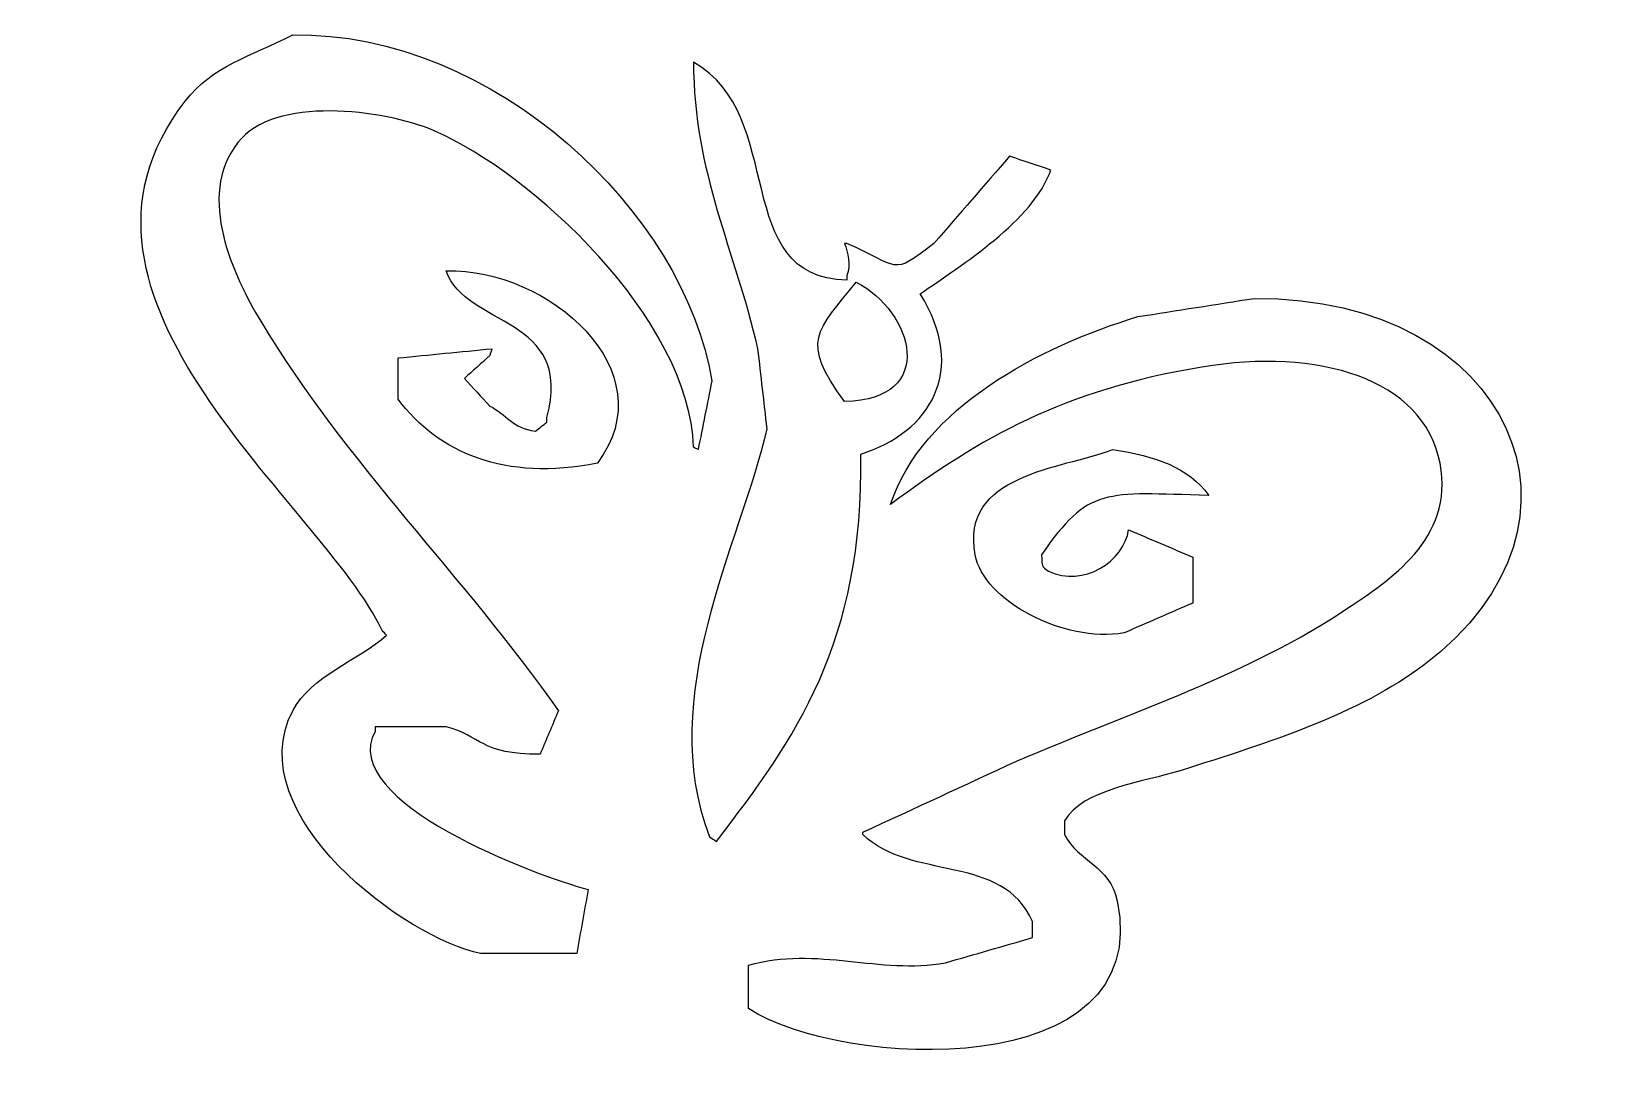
# Model space of a CAD drawing. Header units: centimetres. Extents: x -11.7 to 11.9, y -8.2 to 7.5.
import ezdxf

# ---------------------------------------------------------------- set-up
doc = ezdxf.new("R2010")
doc.units = ezdxf.units.CM
doc.header["$MEASUREMENT"] = 0
doc.layers.add('Camada 1', color=7, linetype='Continuous')

msp = doc.modelspace()

# ---------------------------------------------------------------- linework, layer by layer
at = {"layer": 'Camada 1'}
for points, knots in [([(-1.5702, 2.30637), (-1.98144, 4.82568), (-4.82785, 7.52533), (-7.83722, 7.47752), (-7.83722, 7.47752), (-8.48847, 7.14163), (-9.02517, 7.02781), (-9.44679, 6.48438), (-9.44679, 6.48438), (-11.74242, 3.52539), (-7.37844, 0.4563), (-6.50163, -1.42645), (-6.50163, -1.42645), (-6.4788, -1.44928), (-6.45596, -1.47212), (-6.43313, -1.49492), (-6.43313, -1.49492), (-6.85554, -1.87047), (-7.56814, -2.10738), (-7.83722, -2.62503), (-7.83722, -2.62503), (-8.65034, -4.18938), (-6.13291, -6.0294), (-5.02906, -6.25511), (-5.02906, -6.25511), (-4.54966, -6.25511), (-4.07013, -6.25511), (-3.59073, -6.25511), (-3.59073, -6.25511), (-3.53366, -5.93549), (-3.47659, -5.61582), (-3.41949, -5.29621), (-3.41949, -5.29621), (-4.17083, -5.1014), (-7.18483, -3.98398), (-6.60439, -2.93324), (-6.60439, -2.93324), (-6.60439, -2.91041), (-6.60439, -2.88757), (-6.60439, -2.86474), (-6.60439, -2.86474), (-6.25054, -2.86474), (-5.8966, -2.86474), (-5.54275, -2.86474), (-5.54275, -2.86474), (-5.02351, -2.9942), (-5.0324, -3.28122), (-4.13866, -3.27569), (-4.13866, -3.27569), (-4.04735, -3.05881), (-3.95602, -2.84188), (-3.86471, -2.62503), (-3.86471, -2.62503), (-5.26372, -0.63036), (-7.04662, 1.07937), (-8.3167, 3.19681), (-8.3167, 3.19681), (-8.71664, 3.86359), (-9.29243, 5.0549), (-8.65915, 5.86799), (-8.65915, 5.86799), (-8.11839, 6.56226), (-6.49359, 6.37456), (-5.71399, 6.0392), (-5.71399, 6.0392), (-4.27521, 5.42031), (-1.90256, 3.23742), (-1.84419, 1.31327), (-1.84419, 1.31327), (-1.82136, 1.30184), (-1.79852, 1.29044), (-1.77572, 1.27903), (-1.77572, 1.27903), (-1.7072, 1.62142), (-1.6387, 1.96395), (-1.5702, 2.30637)], [0, 0, 0, 0, 0.05, 0.05, 0.05, 0.05, 0.1, 0.1, 0.1, 0.1, 0.15, 0.15, 0.15, 0.15, 0.2, 0.2, 0.2, 0.2, 0.25, 0.25, 0.25, 0.25, 0.3, 0.3, 0.3, 0.3, 0.35, 0.35, 0.35, 0.35, 0.4, 0.4, 0.4, 0.4, 0.45, 0.45, 0.45, 0.45, 0.5, 0.5, 0.5, 0.5, 0.55, 0.55, 0.55, 0.55, 0.6, 0.6, 0.6, 0.6, 0.65, 0.65, 0.65, 0.65, 0.7, 0.7, 0.7, 0.7, 0.75, 0.75, 0.75, 0.75, 0.8, 0.8, 0.8, 0.8, 0.85, 0.85, 0.85, 0.85, 0.9, 0.9, 0.9, 0.9, 1, 1, 1, 1]), ([(0.6558, 1.2105), (0.70623, -1.60808), (-0.32181, -3.0454), (-1.50169, -4.57708), (-1.50169, -4.57708), (-1.53593, -4.55425), (-1.57019, -4.53141), (-1.60443, -4.50861), (-1.60443, -4.50861), (-2.41556, -2.3998), (-1.15247, -0.15415), (-0.74829, 1.58718), (-0.74829, 1.58718), (-0.79396, 1.98667), (-0.83962, 2.3863), (-0.88526, 2.7858), (-0.88526, 2.7858), (-1.2166, 4.24315), (-1.8421, 5.41094), (-1.84414, 7.06655), (-1.84414, 7.06655), (-0.43084, 6.27965), (-1.30413, 3.8426), (0.45033, 3.81318), (0.45033, 3.81318), (0.45033, 3.83601), (0.45033, 3.85885), (0.45033, 3.88168), (0.45033, 3.88168), (0.51981, 4.03948), (0.45681, 4.22), (0.41609, 4.36113), (0.41609, 4.36113), (0.42749, 4.36113), (0.43892, 4.36113), (0.45033, 4.36113), (0.45033, 4.36113), (1.24225, 4.01035), (1.10671, 3.85699), (1.75168, 4.36113), (1.75168, 4.36113), (2.12834, 4.79489), (2.50513, 5.22875), (2.88179, 5.66248), (2.88179, 5.66248), (3.08724, 5.59401), (3.29277, 5.52551), (3.49822, 5.457), (3.49822, 5.457), (3.24792, 4.71479), (2.15334, 4.02563), (1.5462, 3.60769), (1.5462, 3.60769), (2.26266, 2.45592), (1.69717, 1.54099), (0.6558, 1.2105)], [0, 0, 0, 0, 0.06666667, 0.06666667, 0.06666667, 0.06666667, 0.13333333, 0.13333333, 0.13333333, 0.13333333, 0.2, 0.2, 0.2, 0.2, 0.26666667, 0.26666667, 0.26666667, 0.26666667, 0.33333333, 0.33333333, 0.33333333, 0.33333333, 0.4, 0.4, 0.4, 0.4, 0.46666667, 0.46666667, 0.46666667, 0.46666667, 0.53333333, 0.53333333, 0.53333333, 0.53333333, 0.6, 0.6, 0.6, 0.6, 0.66666667, 0.66666667, 0.66666667, 0.66666667, 0.73333333, 0.73333333, 0.73333333, 0.73333333, 0.8, 0.8, 0.8, 0.8, 0.86666667, 0.86666667, 0.86666667, 0.86666667, 1, 1, 1, 1]), ([(-3.2825, 1.07352), (-2.23967, 2.45573), (-4.01886, 3.99365), (-5.54273, 3.95018), (-5.54273, 3.95018), (-5.25089, 3.09851), (-3.62733, 3.28137), (-4.0359, 1.75845), (-4.0359, 1.75845), (-4.0359, 1.73562), (-4.0359, 1.71278), (-4.0359, 1.68995), (-4.0359, 1.68995), (-4.09297, 1.64428), (-4.15007, 1.59862), (-4.20714, 1.55298), (-4.20714, 1.55298), (-4.55671, 1.59896), (-4.63584, 1.80566), (-4.89207, 1.92969), (-4.89207, 1.92969), (-5.01761, 2.06666), (-5.14321, 2.20367), (-5.26876, 2.34064), (-5.26876, 2.34064), (-5.14322, 2.45478), (-5.01762, 2.56895), (-4.89207, 2.68309), (-4.89207, 2.68309), (-4.88064, 2.71733), (-4.86924, 2.75159), (-4.85783, 2.78583), (-4.85783, 2.78583), (-5.32583, 2.74016), (-5.79393, 2.6945), (-6.26192, 2.64886), (-6.26192, 2.64886), (-6.26192, 2.44341), (-6.26192, 2.23788), (-6.26192, 2.03243), (-6.26192, 2.03243), (-5.66052, 1.22999), (-4.66945, 0.80071), (-3.2825, 1.07352)], [0, 0, 0, 0, 0.08333333, 0.08333333, 0.08333333, 0.08333333, 0.16666667, 0.16666667, 0.16666667, 0.16666667, 0.25, 0.25, 0.25, 0.25, 0.33333333, 0.33333333, 0.33333333, 0.33333333, 0.41666667, 0.41666667, 0.41666667, 0.41666667, 0.5, 0.5, 0.5, 0.5, 0.58333333, 0.58333333, 0.58333333, 0.58333333, 0.66666667, 0.66666667, 0.66666667, 0.66666667, 0.75, 0.75, 0.75, 0.75, 0.83333333, 0.83333333, 0.83333333, 0.83333333, 1, 1, 1, 1]), ([(6.54611, 3.53923), (5.96397, 3.44792), (5.38168, 3.35656), (4.79954, 3.26525), (4.79954, 3.26525), (3.32031, 2.81498), (1.57546, 1.89857), (1.10098, 0.45707), (1.10098, 0.45707), (2.45948, 1.46114), (3.66172, 2.15919), (5.75844, 2.51185), (5.75844, 2.51185), (7.48471, 2.8022), (9.07121, 2.35048), (9.32002, 1.07352), (9.32002, 1.07352), (9.54132, -0.0622), (8.53, -0.69416), (7.95019, -1.08397), (7.95019, -1.08397), (6.48353, -2.06999), (4.72918, -2.63871), (2.98452, -3.37844), (2.98452, -3.37844), (2.21977, -3.73229), (1.45478, -4.08623), (0.69003, -4.44008), (0.69003, -4.44008), (0.69003, -4.45151), (0.69003, -4.46291), (0.69003, -4.47432), (0.69003, -4.47432), (1.40552, -5.17306), (2.78572, -4.75814), (3.22424, -5.77567), (3.22424, -5.77567), (3.22424, -5.85557), (3.22424, -5.93548), (3.22424, -6.01538), (3.22424, -6.01538), (2.79048, -6.14095), (2.35662, -6.26652), (1.92289, -6.39209), (1.92289, -6.39209), (0.94316, -6.56867), (0.00686, -6.13798), (-1.02227, -6.42633), (-1.02227, -6.42633), (-1.02227, -6.64321), (-1.02227, -6.86014), (-1.02227, -7.07699), (-1.02227, -7.07699), (0.36912, -7.97874), (5.05563, -8.2088), (4.49133, -5.46742), (4.49133, -5.46742), (4.3824, -4.9382), (3.91179, -4.8801), (3.70367, -4.47428), (3.70367, -4.47428), (3.70367, -4.40581), (3.70367, -4.33728), (3.70367, -4.2688), (3.70367, -4.2688), (3.97, -3.79879), (4.88697, -3.69336), (5.45021, -3.5154), (5.45021, -3.5154), (6.73738, -3.10871), (8.10446, -2.67545), (9.08029, -1.94007), (9.08029, -1.94007), (11.89683, 0.18243), (10.37373, 3.55693), (6.54611, 3.53923)], [0, 0, 0, 0, 0.05, 0.05, 0.05, 0.05, 0.1, 0.1, 0.1, 0.1, 0.15, 0.15, 0.15, 0.15, 0.2, 0.2, 0.2, 0.2, 0.25, 0.25, 0.25, 0.25, 0.3, 0.3, 0.3, 0.3, 0.35, 0.35, 0.35, 0.35, 0.4, 0.4, 0.4, 0.4, 0.45, 0.45, 0.45, 0.45, 0.5, 0.5, 0.5, 0.5, 0.55, 0.55, 0.55, 0.55, 0.6, 0.6, 0.6, 0.6, 0.65, 0.65, 0.65, 0.65, 0.7, 0.7, 0.7, 0.7, 0.75, 0.75, 0.75, 0.75, 0.8, 0.8, 0.8, 0.8, 0.85, 0.85, 0.85, 0.85, 0.9, 0.9, 0.9, 0.9, 1, 1, 1, 1]), ([(0.5873, 3.77894), (0.00344, 3.05586), (-0.26175, 2.89976), (0.41606, 1.99816), (0.41606, 1.99816), (1.82113, 2.02083), (1.43955, 3.35251), (0.5873, 3.77894)], [0, 0, 0, 0, 0.33333333, 0.33333333, 0.33333333, 0.33333333, 1, 1, 1, 1]), ([(3.46395, -0.53605), (3.35327, -0.46141), (3.37029, -0.47742), (3.36121, -0.29631), (3.36121, -0.29631), (4.05542, 0.72821), (4.31334, 0.6346), (5.86115, 0.59409), (5.86115, 0.59409), (5.54749, 1.02176), (5.0728, 1.17713), (4.42282, 1.27902), (4.42282, 1.27902), (3.63492, 0.98322), (2.14484, 0.9131), (2.36807, -0.29631), (2.36807, -0.29631), (2.49306, -0.97351), (3.68776, -1.61994), (4.59406, -1.46066), (4.59406, -1.46066), (4.93648, -1.31228), (5.27901, -1.16385), (5.62144, -1.01547), (5.62144, -1.01547), (5.62144, -0.78719), (5.62144, -0.55883), (5.62144, -0.33054), (5.62144, -0.33054), (5.30185, -0.19357), (4.98215, -0.05656), (4.66254, 0.08041), (4.66254, 0.08041), (4.59243, -0.38473), (3.98804, -0.79264), (3.46395, -0.53605)], [0, 0, 0, 0, 0.1, 0.1, 0.1, 0.1, 0.2, 0.2, 0.2, 0.2, 0.3, 0.3, 0.3, 0.3, 0.4, 0.4, 0.4, 0.4, 0.5, 0.5, 0.5, 0.5, 0.6, 0.6, 0.6, 0.6, 0.7, 0.7, 0.7, 0.7, 0.8, 0.8, 0.8, 0.8, 1, 1, 1, 1])]:
    msp.add_open_spline(points, degree=3, knots=knots, dxfattribs=at)

doc.saveas('drawing.dxf')
